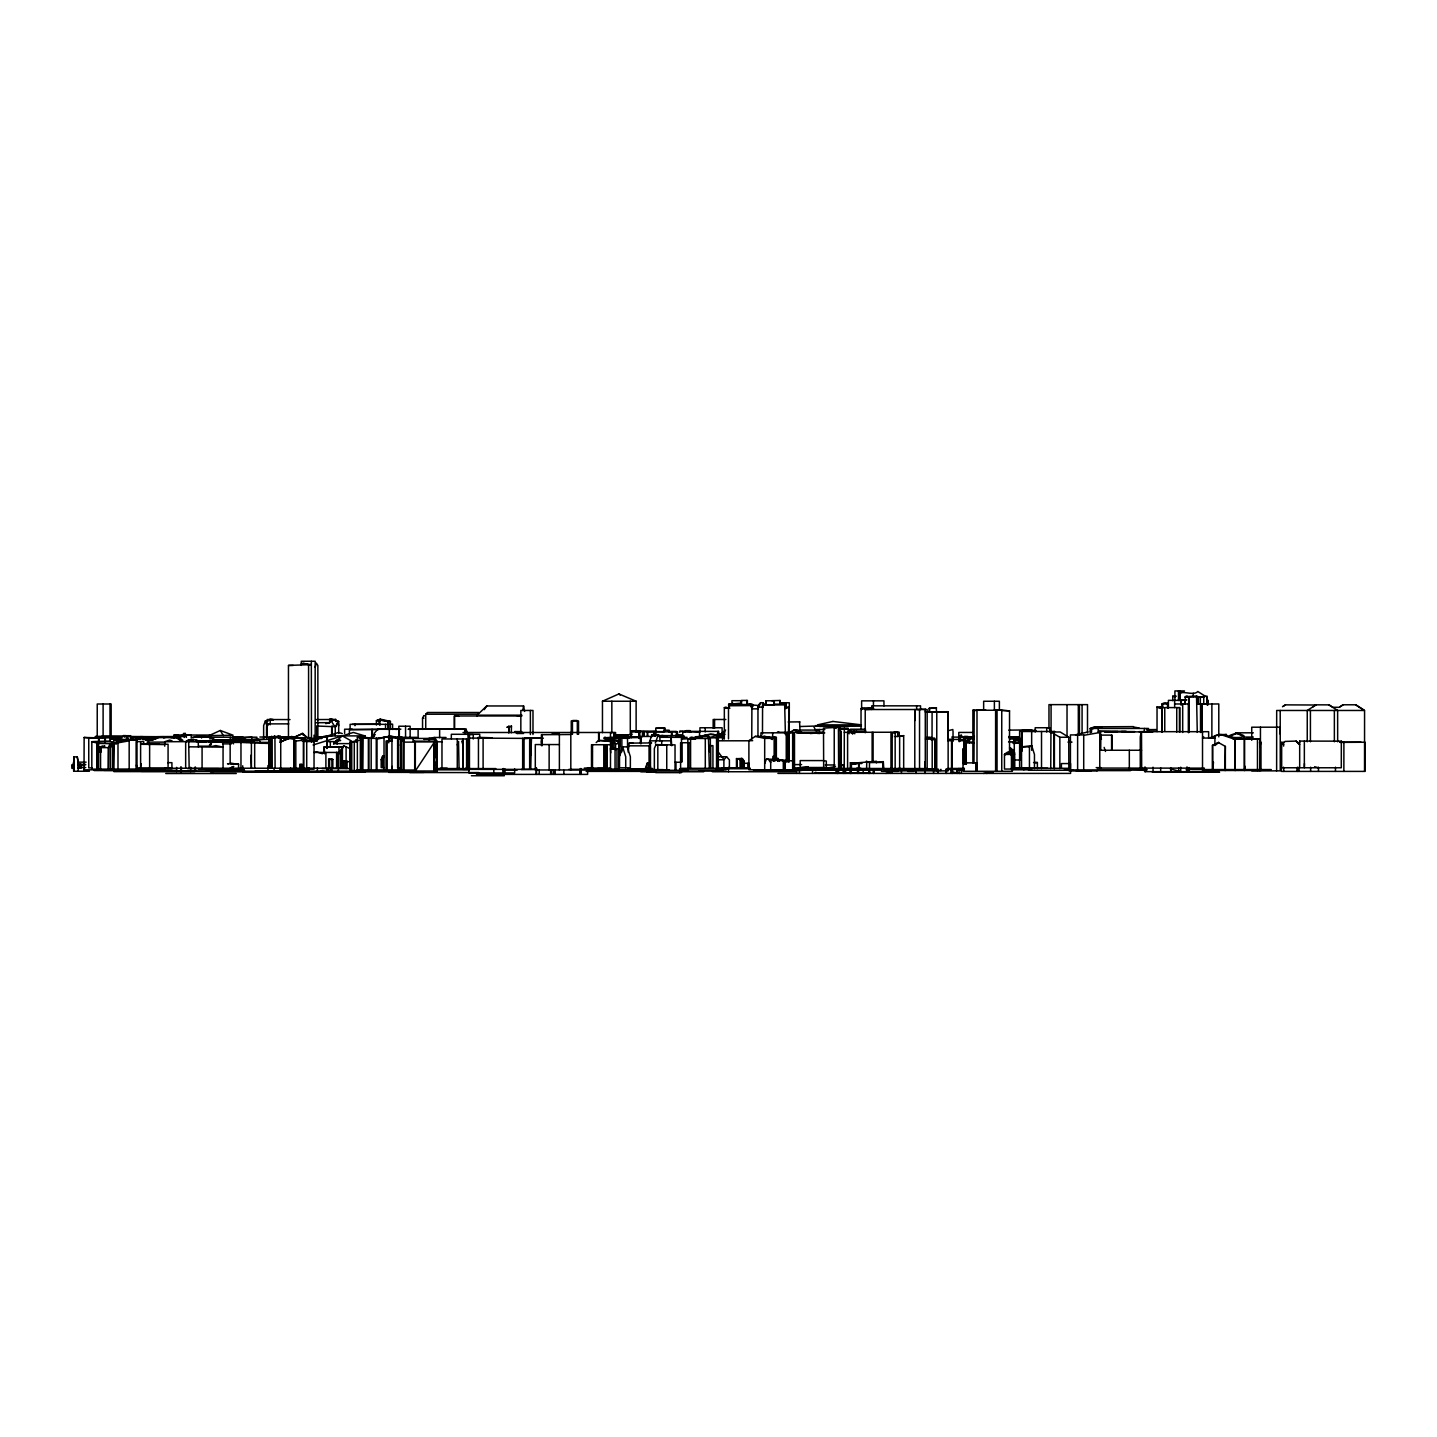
<?xml version="1.0" encoding="UTF-8"?>
<svg xmlns="http://www.w3.org/2000/svg" width="1437" height="1437" viewBox="0 0 1437 1437"><rect width="100%" height="100%" fill="white"/><g stroke="black" fill="none" stroke-linecap="round" stroke-linejoin="round"><path stroke-width="1.5" d="M372.309 737.935L372.309 729.583L372.309 738.492M433.776 771.004L433.776 741.923L433.776 771.004L434.513 741.923L436.758 741.492L436.758 771.004L436.058 762.041M436.722 771.004L436.758 741.492L433.776 741.492M722.11 733.93L722.11 727.769L699.945 727.769L699.945 732.134M964.928 763.891L964.946 759.76M1299.659 742.372L1299.677 741.079L1341.332 741.169L1341.296 767.771L1281.535 767.771L1281.588 744.923L1285.073 741.42L1296.138 741.079L1299.677 744.582M1019.677 742.3L1019.713 738.618L1021.294 738.618M1100.365 750.33L1100.562 735.115M316.858 735.708L316.912 726.026L331.678 726.601L331.642 735.708L323.325 736.588L326.917 736.588M1012.295 742.821L1014.235 742.821L1014.217 741.708L1008.523 741.923M1304.455 763.532L1304.347 767.771L1304.347 741.097M1014.594 740.773L1014.63 739.354L1014.666 742.767L1014.037 740.773M785.931 705.998L786.003 703.07L779.95 703.07M1021.958 731.325L1022.03 751.228M963.024 762.867L977.232 762.867L976.998 771.292L976.998 710.255L1001.751 710.237L1001.751 771.292M1181.07 703.968L1181.178 700.376L1178.484 700.088L1186.603 699.909L1181.07 700.34L1181.178 704.866M619.796 746.252L620.083 737.738M1018.815 739.121L1018.869 737.666L1013.336 737.666M1341.296 742.444L1341.332 741.169M1181.016 704.866L1181.178 700.376L1186.603 699.909M1018.653 738.043L1018.689 736.858L1009.78 736.858M1259.602 742.049L1259.872 746.557M78.766 765.364L77.275 756.886L73.79 756.886L73.628 771.238L89.399 771.238M269.455 719.542L273.371 719.578M620.155 695.077L618.934 693.927L602.462 701.238L602.462 732.619M180.721 767.376L180.721 771.615L180.99 767.322M315.17 667.271L316.338 663.068L317.864 665.493L317.864 739.337M751.91 708.872L752.359 704.507L740.971 704.543L741.061 703.124L728.649 704.256L728.649 708.19L724.338 707.651L724.338 739.067M392.265 766.406L391.942 770.609L391.942 737.81L401.39 737.81L401.39 770.609M1279.666 733.75L1280.205 727.194L1251.735 727.194L1251.735 740.306M1212.325 770.483L1212.325 745.354L1218.738 742.48L1214.912 745.534L1214.912 735.816C1225.527 731.092 1234.365 741.833 1244.586 738.313M1213.475 762.167L1212.756 770.483L1212.756 745.354L1218.738 742.48M1207.152 704.974L1208.194 700.25L1208.194 704.723M841.202 764.969L840.825 768.795L840.825 731.738L839.819 727.176L835.687 727.176L834.232 727.912L834.232 768.795M331.678 726.601L335.234 726.727L335.234 735.708M1245.107 766.316L1244.622 770.483L1244.622 738.852M112.463 769.154L112.463 743.486L116.541 743.522L116.577 740.917L118.535 740.917L118.535 742.803M1185.453 699.927L1184.932 703.968L1185.453 696.622L1196.536 696.029L1198.404 696.747L1198.404 703.879L1197.272 703.771L1198.404 703.879M141.167 763.64L140.61 767.897L140.61 741.6M325.786 723.619L329.648 722.649L330.456 718.716L338.701 721.374L338.701 733.517M541.408 742.3L542 737.917L524.056 738.402L524.056 769.388M316.122 722.721L329.648 722.649L330.097 719.578M758.682 707.112L758.916 705.531L746.863 704.543L746.863 700.43M543.402 738.205L531.385 737.917L530.756 769.388M1009.528 752.916L1010.283 748.048L1014.576 752.916L1014.522 768.041L1014.181 738.887L1009.008 736.355L1014.037 738.887L1014.037 743.36M959.215 741.726L960.275 735.295L961.443 735.295L961.73 737.109M961.137 737.109L961.443 735.295M757.964 707.112L760.55 702.711L763.227 702.711L762.472 707.112L757.964 707.112L757.964 736.085M1146.6 731.972L1141.176 731.972L1140.259 737.091L1140.259 768.148M1014.127 743.701L1021.851 741.564M522.745 710.453L523.589 705.962L486.748 705.962L477.102 715.177L521.847 715.177M94.752 737.917L95.578 736.355L126.995 736.283L127.893 739.66M231.052 741.761L208.563 742.031L209.91 740.917L212.371 742.031M650.476 766.586L647.512 762.76L646.596 767.484M400.366 745.39L401.39 741.187L403.204 741.187M1019.587 742.803L1015.869 742.821M973.981 762.867L974.196 710.255L972.885 710.255L972.885 762.867M125.971 740.163L126.995 736.283M184.187 737.432L185.301 733.445L183.541 733.445L182.697 736.445M336.258 726.565L337.21 723.224L338.324 723.045L338.701 725.775M763.281 705.028L762.58 707.489L763.281 705.028L784.674 704.884L785.536 707.489M1010.894 754.012L1012.995 749.665L1013.247 769.046L1004.463 769.046L1004.463 754.425L1010.894 754.012L1010.894 754.982M622.634 746.863L619.527 756.742L619.527 767.807L630.358 767.807L630.358 756.742L627.268 746.863L622.634 746.863L625.724 756.742L625.724 767.807M765.813 705.136L765.921 700.771L774.292 700.771L774.292 704.166L773.932 705.136L765.813 705.136L766.19 700.681M1011.45 769.046L1011.45 754.425L1012.995 749.665M414.107 729.242L408.108 729.277L466.091 729.188L464.726 733.211L464.726 729.152L409.707 729.152M398.839 729.152L377.715 729.277L374.339 733.211L374.339 736.57L371.411 736.57L375.165 734.594M663.427 731.882L664.163 730.212L669.193 730.212L669.193 731.882M861.032 728.793L861.032 708.549L873.445 707.579M457.271 744.995L458.511 741.492L459.086 769.154M649.273 742.408L652.021 734.666L658.29 734.666L661.415 736.534M655.29 743.109L658.29 734.666M268.252 720.961L265.432 720.817L263.636 725.577L263.636 738.456M628.167 752.126L629.19 743.127L632.837 742.929M649.057 768.813L649.057 745.857L650.476 743.109M764.682 763.586L766.37 759.167L776.645 759.311C779.375 764.233 775.477 753.186 779.734 761.143M381.182 759.706L382.583 756.203L384.146 756.203L382.745 759.706L381.182 759.706L381.182 767.556L384.146 767.556M198.557 746.18L209.479 746.18L211.311 741.636L196.294 741.438L217.436 741.294M728.649 707.92L729.529 705.747L750.797 705.603L751.91 707.92M116.81 743.558L110.074 743.558L108.404 747.617L108.404 769.154L108.583 747.617L98.596 747.617L99.387 751.928M723.529 734.972L724.895 731.667M743.342 764.25L744.258 761.305L744.258 768.274M700.555 737.774L690.173 737.432L690.173 738.438L710.345 738.492L708.441 736.534L696.388 736.66L695.598 738.923L693.281 739.085L694.933 739.085L694.933 737.432M666.121 744.851L656.008 744.617L654.356 748.443L654.356 770.322M1090.378 731.523L1091.689 728.595L1093.539 728.595M267.12 726.547L268.36 723.889L288.819 723.871M422.55 729.439L422.55 718.213L423.789 715.572L424.921 715.877M729.529 705.747L728.487 707.92L728.487 738.869M760.55 702.711L758.844 706.106M343.766 745.803L340.767 751.569L338.126 753.707L343.694 745.803L349.784 748.479M647.512 762.76L645.5 767.484L650.476 767.484M1168.281 708.351L1167.509 703.34C1159.408 700.053 1165.802 712.429 1157.036 706.914L1157.036 731.595M947.791 740.72L952.444 740.63M164.95 768.957L91.824 769.154L91.824 741.708L110.272 741.402L116.541 743.522M231.231 741.384L234.069 740.468L237.159 741.636M335.234 726.727L338.701 721.374L335.809 721.356M268.36 723.889L266.617 726.547L266.563 737.971M434.531 741.923L415.329 771.004L415.329 741.923L434.531 741.923L434.531 771.004L434.531 741.492M132.976 738.474L132.976 740.019L132.976 738.474L130.731 738.474L130.731 740.199L125.827 740.217M742.013 758.449L736.462 758.718L740.055 759.58L742.013 758.449L742.354 768.274M1012.223 749.665L1012.366 771.292L963.024 771.292L963.006 749.378L963.922 747.994L964.928 749.378L963.922 747.994M484.233 709.644L486.748 705.962M732.816 703.16L731.936 704.435L731.936 700.699L742.139 700.699M963.059 749.378L963.993 748.03M1340.146 742.39L1364.575 742.246M129.168 769.154L129.168 739.678L126.384 736.103L123.474 735.6L125.594 735.6L124.552 736.894L125.594 735.708L130.659 735.708L130.659 739.983M269.725 737.019L274.934 736.552L269.42 737.019M333.546 744.132L336.563 740.432L340.641 740.612M1187.106 696.029L1185.453 696.622M303.423 769.208L303.423 741.42L314.038 741.636L314.038 769.208L280.251 769.208M330.456 718.716L332.073 720.673L332.827 719.578M605.085 737.091C598.51 740.289 619.419 740.396 620.083 737.091L605.085 737.738L614.246 737.738L615.916 735.995M970.352 737.666L965.862 742.713L966.347 764.053M969.256 739.139L970.568 737.666L965.628 741.887L970.927 737.486M723.889 767.987L723.889 759.778L726.601 756.742L729.403 759.922L729.403 767.987L718.087 767.987M209.479 746.18L212.011 742.193L231.986 741.33L233.53 743.863M849.141 731.595L852.59 733.786L852.59 732.008L855.195 732.008L853.973 730.786L852.842 733.804M477.102 715.967L478.683 712.501L427.382 712.501L425.729 714.225L425.729 728.828M691.484 739.372L696.388 736.66M1188.686 732.493L1188.686 697.161L1203.811 696.676M372.219 736.57L373.315 734.594M371.59 736.57L373.44 735.295M852.59 732.008L853.973 730.786M274.934 736.552L269.725 737.109L280.089 736.175L280.52 737.54L289.232 737.45M280.089 736.175L278.473 737.756L277.97 736.121M799.601 722.272L800.032 732.152M1297.108 742.246L1299.066 744.258M683.796 737.073L681.497 739.139L693.137 738.438M691.287 737.432L692.4 737.432M1203.757 736.947L1202.518 738.061L1214.912 738.061M596.175 742.57L598.582 740.45L614.82 740.791M725.595 730.014L719.919 734.972L724.176 734.972L722.47 734.918M1283.546 742.246L1281.319 742.372L1281.409 771.4L1365.15 771.4L1365.15 742.246M333.797 742.911L342.365 735.888L351.688 741.151M616.976 769.19L616.976 748.731L611.767 748.731L611.767 740.666L618.431 741.151L617.192 741.151L618.844 743.719L615.575 743.719L611.767 740.666M613.85 748.731L614.838 747.958M510.871 726.781L511.482 726.116L511.285 732.798M390.415 729.439L390.415 721.41L380.356 719.165L376.404 720.709L376.404 725.02M731.936 704.166L740.971 704.435M793.116 769.765L748.893 769.765L748.893 740.666L755.305 736.373L764.771 736.373L774.148 738.367L764.682 738.367L755.305 736.373M764.771 736.373L763.568 737.181L776.357 737.181L776.357 758.916M198.306 746.809L198.306 741.654L196.707 739.821L188.642 739.714L185.66 741.654L164.734 741.743L164.734 746.162M1307.239 741.779L1307.257 710.471L1316.041 704.831L1328.956 704.866L1337.667 710.471M1364.539 770.861L1364.575 710.471L1355.666 704.795L1343.128 704.777L1339.212 707.309L1332.764 707.291M1283.115 706.339L1285.432 704.866L1315.771 705.01M1282.487 706.753L1285.432 704.866M1312.682 706.968L1316.041 704.831M1339.841 706.878L1343.128 704.777M968.071 741.887L966.347 742.821L973.927 742.821L967.819 741.905M509.434 727.356L506.83 727.284L511.482 726.116M1161.976 732.152L1161.976 703.968L1163.018 703.34M185.66 741.743L190.654 740.073L193.618 740.971M728.649 704.256L732.69 703.663M788.482 733.104L794.266 729.798L797.194 729.798L802.978 733.104M399.72 738.995L404.084 739.534L404.084 770.609L349.892 770.609L349.892 742.264L359.25 740.306M728.649 708.19L729.691 708.19L724.338 707.651M823.67 767.502L823.491 728.164L839.819 727.176M244.559 740.863L246.895 739.642L246.895 740.63L215.047 741.061M291.711 736.516L280.251 742.246L291.711 736.516L314.038 741.636M1031.712 745.677L1021.545 746.881L1029.449 746.863L1031.712 745.677L1034.46 754.443L1034.46 768.597M788.446 706.878L785.41 708.441L789.075 706.968L788.446 733.714M972.867 737.199L969.544 738.887L969.544 742.821M152.807 740.342L152.807 739.085L157.603 736.678L177.775 736.66L182.858 740.342L180.002 740.324L174.973 736.66M157.028 738.277L160.261 736.678L173.913 736.858M969.256 742.821L969.256 738.887L974.412 736.355M969.921 738.295L973.406 736.678M293.795 737.72L302.74 733.445L307.823 738.169M378.973 724.338L378.973 720.799L380.392 720.135L390.415 721.41M378.973 720.799L381.344 720.135M1068.751 741.726L1070.421 740.935M217.077 742.085L229.255 741.995M293.238 737.612L302.74 733.445M233.512 766.478L230.154 768.059L233.638 766.604M1232.964 738.834L1240.167 738.151L1235.245 738.025M220.328 730.481L208.94 735.618L233.135 735.241L220.328 730.481L223.328 735.618M698.651 736.534L710.65 734.217L719.56 736.409L713.201 734.217L705.01 734.882M615.916 737.019L614.246 737.738L614.246 735.995L623.622 735.995L623.622 737.576L641.477 737.576M1229.066 736.678L1236.718 733.355C1261.991 739.013 1211.409 738.852 1236.718 733.355L1243.885 736.552M80.903 764.268C73.664 766.693 84.262 760.838 80.903 768.059L77.778 768.059M98.596 747.617L102.566 745.965M1213.636 736.355L1210.583 737.612L1214.211 737.594M104.542 745.965L100.572 747.617L100.572 769.154M655.775 735.978L655.775 728.308L664.846 728.092L664.846 731.469M655.775 728.308L664.846 728.092M237.41 770.735L241.147 769.244M1214.912 735.816L1220.929 734.612L1235.173 739.39L1235.173 770.483L1235.173 739.193L1248.789 738.977L1246.562 738.852M1091.563 728.451L1095.784 726.835L1133.434 726.619M227.387 741.061L227.387 739.929L229.615 740.199L230.477 742.749M1179.651 697.663C1176.616 687.137 1193.051 697.107 1197.811 691.502L1205.14 696.155M113.343 769.154L113.81 743.504L113.81 769.154M289.879 738.295L284.346 740.36L284.346 737.612M1090.216 732.726L1090.216 728.451L1094.365 726.906L1102.089 726.888M610.761 752.826L610.491 748.731L612.827 747.887M958.784 740.738L964.963 740.666M112.804 743.665L122.899 740.827M164.734 741.743L169.656 740.073L172.045 740.845M113.343 743.665L129.168 740.827M253.846 739.839L264.174 739.229M377.015 770.609L377.015 738.636L389.589 736.193L396.45 737.792M1050.734 768.597L1050.95 731.99L1060.219 731.99L1068.751 737.253L1068.841 768.31M378.883 729.421L349.389 729.583L378.883 729.367M311.057 741.043L338.683 732.457L342.311 733.606M313.086 744.977L353.376 732.457L364.747 735.888M952.911 729.511L949.192 730.445A5.191 0.916 4.7 0 1 948.438 730.625A5.101 0.898 4.8 0 1 947.935 730.697M163.656 737.899L167.788 736.678L171.686 737.72M220.112 740.863L221.675 740.414M790.278 732.349L786.524 732.798M681.515 742.749L681.587 761.933L681.587 742.731M223.615 740.827L225.268 740.504M1218.792 736.876L1218.792 703.95L1200.344 704.112L1200.344 697.017L1207.044 696.101L1207.044 703.95L1198.404 703.771M786.991 733.427L791.068 732.349M773.357 760.891L778.333 759.652L793.116 760.999M895.502 769.244L899.813 768.166M931.715 737.468L927.853 737.486M892.179 768.795L892.179 732.762L897.694 732.152L897.694 736.624M973.981 710.722L976.998 710.255M234.752 737.253L243.015 737.253M854.746 733.804L854.746 731.864L856.775 731.379M1075.594 734.792L1088.078 731.936M212.317 746.378L215.801 745.587L223.058 747.15L189.163 746.827M192.774 738.007L197.444 736.031L208.275 736.912M313.338 740.863L317.164 740.001M625.724 735.151L632.046 734.253M895.161 736.624L903.675 735.654L903.675 768.795L792.99 768.795M900.712 736.301L903.675 735.654M1083.714 735.349L1100.562 732.385L1100.562 750.33M377.015 738.636L391.654 736.193L397.708 737.702M269.545 742.354L230.154 742.444L230.154 763.352L238.578 764.125L238.578 768.059M773.627 760.909L779.123 759.778L785.267 761.017L785.267 769.765L784.207 761.035L779.052 759.796M301.285 663.481L311.344 664.63L288.46 665.421L288.46 738.6M423.951 739.444L434.19 737.468L446.045 737.468M679.719 732.259L679.755 731.343L718.644 731.397L718.644 735.672M823.491 768.795L835.508 766.496M839.513 765.741L843.519 764.969L839.064 764.969M707.597 737.756L713.309 736.678L718.32 737.792L718.32 768.328L680.599 768.328L680.599 742.731L689.724 742.731M876.48 761.269L858.643 762.724L858.643 768.615M1178.484 690.928L1178.484 700.358L1179.975 700.088L1179.975 690.928M885.893 773.411L892.341 772.226M646.129 731.9L656.296 731.469L632.046 731.038M983.591 773.411L990.219 772.334M986.518 773.411L993.165 772.334M965.448 747.887L963.778 748.461M771.795 700.681L780.219 700.484L780.219 702.783M136.048 739.408L143.951 738.582L148.478 740.109L148.478 744.582M140.107 738.798L133.372 739.408M325.876 737.235L327.6 737.091L317.541 737.145L321.906 737.163M1225.258 734.666L1226.533 734.487L1218.253 734.666L1225.258 734.918L1224.36 734.666M795.038 768.49L808.169 766.693M1246.562 738.313L1259.872 739.103L1259.71 770.483M323.954 747.132L342.76 746.827L323.954 747.132L323.954 753.365M815.013 725.667L818.551 725.667M1031.658 750.33L1031.658 731.199L1021.545 731.199L1021.545 768.597M228.537 763.694L227.477 763.783L230.854 763.855A5.892 1.76 -2 0 0 234.626 763.891L238.578 764.125L230.154 763.352M747.204 704.507L752.701 704.507L752.701 706.699L752.377 705.531M225.789 742.157L244.003 741.348L236.692 742.103M289.232 737.145L278.473 737.756L278.473 736.121M316.176 719.578L336.024 719.47L332.073 720.673M222.501 742.193L231.986 741.33M317.577 740.073L311.416 740.63L314.811 740.63M816.252 733.139L818.228 733.121M104.829 746.162L100.572 747.707L101.291 752M270.192 737.127L272.168 737.594L271.737 736.175M130.731 740.199L137 739.678L122.396 740.271L125.324 740.271M92.507 741.654L110.272 741.402M524.056 738.402L533.63 737.971M346.101 746.863L346.101 768.579M362.411 770.609L362.699 737.127L362.699 770.609M810.181 733.517L823.078 732.601M1022.336 730.194L1031.91 729.888L1008.792 730.14M242.817 737.846L251.762 737.253M145.047 739.696L154.998 739.067M238.021 737.253L243.015 737.558L234.752 737.864L239.745 737.558L237.339 737.253M929.164 711.71L929.164 708.387L936.17 708.028L936.619 711.71M929.164 708.387L936.619 708.028M517.374 716.165L521.847 715.967L454.29 715.967L454.29 729.403M315.978 751.713L322.445 753.76M1034.46 762.652L1037.388 762.526L1037.388 768.597M174.128 738.007L174.128 734.954L182.176 736.229L182.176 735.115M167.698 736.768L101.524 736.301M865.218 732.726L865.218 709.519L871.738 709.249M1104.712 732.134L1152.959 731.774L1138.93 731.631M897.694 732.223L892.179 732.762L892.467 737.001M287.651 738.097L294.154 739.319L295.806 741.061L301.285 740.396L303.423 741.42M800.499 726.511L813.522 726.098L815.497 729.906L818.497 729.906M819.449 726.421L861.446 726.17M817.186 732.87L799.906 733.139L817.186 732.619M159.166 744.258L143.664 744.061M788.159 721.985L800.032 721.859M749.18 704.184L750.994 704.166M765.813 704.292L762.58 703.861L762.472 734.073M1235.173 739.193L1238.712 739.139M785.159 761.017L775.962 759.652L770.699 760.909L770.699 769.765M1014.235 759.939L1020.45 760.065M1200.344 697.017L1203.811 696.981M1146.87 729.745L1156.264 729.655L1146.546 729.655M250.667 740.109L254.852 740.055M1050.734 732.062L1054.794 731.487L1021.545 731.487M357.544 741.833L349.892 742.264M213.377 741.797L223.148 741.726M866.313 761.269L869.475 762.562L883.288 762.418M293.274 665.421L288.55 665.421M422.55 718.213L423.879 718.213M269.204 743.27L260.815 743.306L258.714 739.265L248.493 739.947L246.481 742.408L246.481 740.54L230.405 740.54M841.202 731.738L841.184 768.795M848.423 731.954L849.141 733.804M162.022 736.678L176.374 736.606L181.457 740.342M195.845 736.678L210.071 736.606L216.484 741.348M323.612 737.181L324.511 737.163M401.695 741.187L401.695 739.444L404.084 739.534M855.015 764.125L851.405 764.125L858.823 762.724L858.823 768.615M751.749 708.872L758.431 708.854M972.885 710.255L985.89 710.237M1133.524 727.032L1139.128 727.984M841.238 729.242L847.848 729.224L851.045 731.271M1117.681 731.523L1112.184 731.541M1121.543 731.523L1134.745 731.595M676.18 734.828L682.341 734.81M192.774 737.073L196.402 737.073M270.192 737.774L274.934 737.756L275.096 768.148M630.196 737.217L641.387 737.199L605.085 737.738L627.538 738.402L627.538 747.33M118.229 739.929L132.24 739.911M317.397 740.756L312.979 740.684M310.877 740.756L316.948 740.738M442.219 741.815L437.135 741.833L434.19 737.468M598.582 740.45L611.767 741.564M221.496 741.33L223.058 743.881L231.447 743.863M209.479 744.977L211.311 744.977M1172.736 700.717L1172.736 696.226L1176.292 696.226M1184.932 697.161L1188.686 697.161M1181.07 700.34L1182.723 700.394M602.462 701.238L636.124 701.238L636.124 732.044M780.075 702.783L789.308 702.783L789.182 761.826M762.58 703.861L763.478 705.459M773.789 704.166L785.931 704.166L785.931 708.441M1161.976 703.968L1168.281 703.968M1174.64 703.968L1188.794 703.968L1188.794 732.493M1157.036 706.914L1163.305 707.453M725.128 707.238L726.403 707.238M1160.216 706.914L1163.701 707.453M869.601 708.369L872.403 708.369M920.542 709.106L927.152 709.555L927.152 769.244M865.218 709.519L925.284 709.519M477.102 714.207L425.729 714.225M380.356 719.165L376.404 720.709L379.871 720.907M725.847 719.488L713.165 719.488L713.165 728.128M290.023 719.578L267.12 719.542L266.959 737.971M273.371 719.811L270.21 719.578L270.21 724.805M572.716 720.494L577.063 720.494M352.227 724.338L378.021 724.176M390.415 724.176L392.588 724.176L392.588 729.439M387.81 724.338L350.107 724.338L350.107 729.349M815.318 726.206L817.815 726.206M839.064 728.164L848.135 728.164L848.135 732.331M1090.216 728.451L1148.468 728.451L1148.468 731.433M392.588 729.062L396.989 729.439M352.227 729.206L344.629 729.206L344.629 733.445M381.039 729.152L400.887 729.152M845.441 729.224L847.848 729.224M865.523 729.224L850.327 729.224L849.788 731.038L865.954 731.02M824.838 729.529L816.539 729.529L816.539 733.121M1025.641 730.409L1036.077 730.409M632.478 730.732L638.693 730.732M686.114 730.625L690.083 730.625L690.083 732.259M668.061 731.433L676.468 731.433L676.468 736.57M1031.658 731.199L1019.623 731.325L1019.623 768.597M514.985 731.577L521.362 731.577L523.535 733.499L517.122 733.481L514.985 731.577L517.122 733.481L517.122 732.511M635.405 731.523L664.289 731.613L664.289 728.325M683.563 731.702L691.287 731.702M1126.159 731.271L1098.281 731.307L1111.591 731.541M777.92 732.295L823.796 732.223M844.309 732.331L899.239 732.223L899.239 736.624M1100.562 732.385L1098.281 732.385L1098.263 728.469L1095.784 726.835M463.019 732.493L615.575 732.493L615.575 736.822M973.154 732.439L958.802 732.439L958.802 738.923M817.851 732.762L799.08 733.139M1235.497 732.816L1253.333 732.816M552.221 733.355L559.298 733.355M789.182 733.068L784.368 732.798M796.799 733.139L824.748 732.906M716.794 734.253L725.02 734.253L722.613 736.067L722.613 740.396M468.031 734.576L473.276 734.576L473.276 739.013M570.812 734.523L541.408 734.702L541.408 745.677M613.815 735.061L628.167 735.061L615.449 735.061M662.385 735.618L678.515 735.618M365.106 735.888L326.953 735.888L326.953 748.515M676.216 735.888L683.347 735.834M899.239 735.762L900.406 735.762M360.741 736.067L364.747 736.067M676.055 736.013L684.246 736.013M718.698 736.067L723.386 736.067M180.02 736.445L186.451 736.445M652.416 736.462L640.507 736.462L640.507 742.839M658.685 736.462L667.055 736.462M968.035 736.498L964.389 736.445L964.389 740.791M140.251 736.66L143.053 736.66L145.173 739.821L152.627 740.289M972.113 736.804L964.73 736.66L964.748 750.042M234.86 737.055L233.099 737.055L233.854 738.456L233.854 737.199M259.863 737.019L290.508 737.145M316.014 737.145L327.6 737.091M641.71 737.037L623.065 737.037L623.065 735.995M680.312 737.001L684.246 737.001M951.725 737.109L964.928 737.109M966.634 737.109L973.837 737.109M1243.867 737.073L1253.333 737.073M84.029 771.238L84.136 737.468L98.596 737.864L98.56 742.121M195.827 737.253L256.9 737.199L256.9 740.289M357.364 770.609L357.364 737.307L364.369 737.828M386.876 737.343L416.91 737.343M659.906 740.845L659.906 737.289L687.12 737.361M1009.008 737.271L1013.283 738.007M1050.95 731.99L1059.841 737.271L1068.751 737.253M94.195 737.612L103.338 737.612M130.498 737.612L175.404 737.612M311.47 737.72L268.953 737.72L268.953 768.148M718.482 737.702L723.512 737.702M926.344 737.468L930.188 737.468M965.269 737.702L974.017 737.702M1008.702 737.684L1018.689 737.63L1018.743 739.265M122.127 737.828L88.753 737.828L88.753 767.897L92.399 767.897M702.388 737.774L695.885 737.432M963.778 738.007L971.538 738.007M1010.57 737.899L1014.414 737.899L1014.306 736.822M469.45 738.079L528.062 738.402M925.536 738.097L934.661 738.097M310.715 738.492L321.888 738.492M399.666 738.51L429.358 738.42L435.537 738.977L435.537 741.169M110.11 741.672L110.11 738.869L132.006 739.839M209.551 738.816L213.754 738.816M969.256 738.887L974.017 738.887M1009.726 738.887L1014.181 738.887M110.11 738.869L117.924 739.642M155.789 739.103L144.544 738.6L148.209 739.103M244.649 739.085L244.649 740.271L248.781 740.378L244.649 739.085L224.136 739.839M424.49 738.977L435.537 738.977M925.5 739.229L935.182 738.995L935.343 769.837L883.288 769.837M145.442 739.372L152.268 739.372M270.138 739.319L245.08 739.965M947.737 739.426L965.538 739.426M212.694 739.714L246.895 740.63M245.152 739.839L257.636 739.229M930.96 739.696L935.146 739.696M949.192 739.624L953.917 739.624M1014.648 739.588L1021.348 739.588M310.877 739.875L316.948 739.875M212.622 740.199L229.615 740.199M244.649 740.271L257.223 740.271M313.787 740.432L317.236 740.414M195.899 740.899L208.814 740.881M310.608 740.486L316.517 740.486M748.893 740.666L752.683 740.666M1014.666 740.486L1021.366 740.468M311.128 740.756L316.715 740.756M392.229 741.043L386.05 741.043L386.05 770.609M671.097 740.845L650.476 740.845L650.476 770.322L687.91 770.322M718.141 740.809L749.629 740.791M392.229 741.187L387.2 741.187L387.2 770.609M934.84 741.366L934.84 767.897M1296.138 741.079L1297.395 742.462M206.73 742.085L185.66 741.654L185.66 768.256M223.651 741.636L253.63 741.636M327.151 741.618L336.941 741.618M935.343 741.941L935.11 770.412L941.109 770.412L940.912 769.298M147.023 742.121L164.95 742.121M404.084 742.121L414.7 742.121M1067.942 742.121L1072.002 742.121M1339.697 742.228L1361.09 742.246M1014.037 742.3L1019.911 742.3L1019.911 760.299M629.19 743.127L651.662 742.929M1202.518 731.684L1202.518 770.483L1260.985 770.483L1260.985 743.27L1259.674 742.66M91.824 741.708L98.596 743.432L109.841 743.647M348.832 743.612L334.031 743.612L339.904 739.947M1283.672 744.258L1281.409 743.917L1281.319 742.372M168.075 767.897L168.075 744.258L140.61 744.258L164.734 744.564M559.388 744.564L535.3 744.564L535.3 769.963L619.131 769.963M610.491 744.725L591.505 744.725L591.505 768.077M1225.348 770.483L1225.348 746.378L1224.899 770.483M1009.528 747.976L1010.696 747.976L1010.696 752.036M965.413 748.461L963.526 748.461L963.526 764.125M610.491 748.731L616.976 748.731M1141.571 750.258L1099.772 750.258L1099.772 768.077L1204.44 768.148M313.823 752.431L341.88 752.431L341.88 768.202M337.408 753.473L340.874 753.473M717.243 756.742L726.601 756.742M328.66 759.203L332.827 759.454L332.827 767.699L328.66 767.699L328.66 759.203L332.827 759.454M718.266 759.778L723.889 759.778M777.525 760.568L777.974 761.215M777.974 760.568L779.734 760.568M340.767 760.82L346.928 760.82L346.928 767.825L340.767 767.825M345.742 761.682L349.784 761.682M875.959 762.418L883.288 761.628L883.719 768.615M77.724 762.149L86.13 762.149M675.031 762.257L681.605 762.257M1033.562 762.526L1037.388 762.526M167.734 762.652L171.919 762.652L171.919 767.897L136.12 767.897L136.12 741.6L143.718 741.6L143.718 744.42M850.201 773.411L850.363 762.742L861.733 763.065M743.953 763.298L749.054 763.298L749.054 767.825L743.953 767.825M73.592 764.376L72.64 764.376L72.64 768.382L73.592 768.382M85.484 764.376L81.891 764.376L78.209 768.023L78.209 771.238M299.956 764.376L302.237 764.376L302.237 769.208L301.285 764.376L301.285 769.208L299.956 764.376L299.956 769.208M793.871 764.592L801.595 764.592M71.85 764.807L71.976 768.436M78.478 764.771L85.735 764.771M825.197 764.969L834.987 764.969M78.909 765.149L81.298 765.149M78.478 767.556L85.735 767.556M1096.162 767.645C1100.185 767.627 1104.209 767.645 1097.257 767.807M269.114 767.807L270.479 767.807M401.174 767.825L397.618 767.825L397.618 737.001L401.174 737.001L401.174 770.609M466.127 767.897L469.45 767.897M592.547 767.987L587.338 768.094M1012.295 767.969L1020.45 767.789M164.734 768.256L345.006 768.202M440.333 768.148L447.141 768.148M584.302 768.077L610.491 768.077M721.643 768.202L750.383 768.238M800.499 768.22L830.46 768.22M856.56 768.256L860.835 768.256M963.006 768.005L963.922 768.005M1011.271 768.256L1047.699 768.256M321.942 768.561L350.951 768.579M435.537 768.561L495.819 768.597M597.63 768.49L604.761 768.49M645.608 768.49L652.524 768.49M792.973 768.382L927.152 768.561M947.791 768.454L963.526 768.454M1011.54 768.328L1070.529 768.31L1070.529 763.568L1061.404 763.568L1061.404 768.31M136.82 768.759L172.045 768.759M187.582 768.651L218.478 768.651M628.167 768.813L652.452 768.813M716.039 768.741L749.629 768.741M958.12 768.633L964.425 768.633M1012.007 768.597L1018.689 768.597M1188.309 768.759L1203.757 768.759M198.647 769.011L244.003 769.011M596.175 769.19L618.844 769.19L618.718 738.636M722.434 769.1L727.23 769.1M918.89 769.19L934.661 769.19M947.737 769.154L964.011 769.154M463.019 769.352L537.133 769.388L521.128 769.496M568.944 769.352L604.115 769.352M872.385 769.244L935.182 769.244M947.504 769.478L964.263 769.478M603.702 769.657L663.247 769.621M795.272 769.603L856.38 769.531M958.856 769.765L964.389 769.765M1147.031 769.747L1129.231 769.37M1186.064 769.747L1190.159 769.747L1188.668 768.723M1191.542 769.567L1271.278 769.567M84.136 769.819L114.439 769.819M217.077 769.837L244.11 769.837M356.897 770.034L414.7 770.034M436.112 769.837L468.929 769.837M505.573 770.07L517.212 770.07M643.111 769.855L669.355 769.855M681.928 769.927L723.278 770.034M794.41 770.088L867.75 770.088M1011.899 769.801L1031.73 769.837M1064.296 769.909L1146.708 769.909M104.093 770.358L177.128 770.358M620.335 770.286L648.356 770.286M859.865 770.178L881.851 770.178M1029.772 770.25L1073.403 770.25M1218.63 770.16L1246.238 770.16M94.195 770.555L114.816 770.555M224.136 770.753L238.793 770.753M753.563 770.519L801.379 770.519M1096.808 770.627L1130.596 770.627M205.85 770.735L244.524 770.735M255.283 770.986L309.027 770.986M366.884 771.004L437.135 771.004L437.135 741.169L413.084 741.169L413.084 738.51M892.179 770.843L948.133 770.861L948.133 711.836L925.141 711.836L947.971 711.71L947.971 740.253M1069.038 770.968L1097.096 770.968M1251.735 770.861L1280.259 770.861L1280.205 710.471M171.129 771.274L367.154 771.094M698.651 771.13L726.242 771.04M1076.385 771.112L1091.294 771.112M141.167 771.364L213.754 771.364M300.746 771.471L307.769 771.471M586.17 771.382L655.344 771.382M681.389 771.382L682.97 771.382M881.456 771.364L898.52 771.364M907.735 771.382L913.716 771.382M113.936 771.615L194.767 771.615L194.767 767.376M210.503 771.867L408.934 771.867M640.794 771.741L656.062 771.741M679.845 771.741L703.735 771.741M712.375 771.741L795.415 771.741M365.339 772.01L242.727 772.19L242.727 765.795M646.632 772.082L678.372 772.082M1152.223 771.992L1218.792 771.992M388.673 772.37L423.771 772.37M1153.175 772.226L1219.582 772.226M409.779 772.549L478.79 772.567M655.667 772.621L681.389 772.621L681.389 768.975M815.013 772.89L870.642 772.89M165.74 773.519L236.279 773.519M777.902 773.411L1070.583 773.411L1070.583 769.029M476.491 774.399L587.625 774.399L587.625 770.34M471.372 775.746L504.351 775.746M799.223 730.068L819.324 730.086M187.151 735.043L210.305 735.061M172.476 737.684L180.757 737.702M152.807 739.085L155.412 739.085M255.445 739.875L237.195 739.839M112.463 743.486L113.81 743.504M628.167 745.821L649.057 745.857M1004.463 754.425L1011.45 754.425M237.644 770.735L242.17 770.753M873.696 708.531L861.032 708.513L865.182 708.585M253.846 740.486L257.834 740.504M377.715 729.277L395.139 729.277M660.93 735.439L663.014 735.439M1251.196 739.067L1259.872 739.103M618.934 693.927L636.124 701.238M718.32 737.792L710.345 737.864L710.345 745.641M286.574 737.612L281.041 737.486L281.041 742.085M113.9 742.624L113.9 739.552L118.535 740.917M1178.484 700.358L1181.178 700.376L1168.407 700.358L1168.407 707.597M728.487 708.19L729.691 708.19M380.392 720.135L388.78 721.464L388.78 729.439M742.354 759.257L744.258 761.305M718.195 752.018L723.224 758.538M854.746 731.864L853.758 730.786M632.046 731.9L639.716 732.008M1009.977 738.295L1020.072 738.492M1019.534 738.492L1015.797 738.42M365.321 737.882L362.699 737.81L380.033 738.636M777.345 732.152L778.926 732.205M478.18 737.361L492.298 737.792M270.731 737.001L274.934 737.756L274.934 736.121M357.364 737.307L362.896 738.223M242.727 742.354L267.947 743.414M355.622 739.893L356.627 739.947M1160.216 707.453L1163.485 707.669M774.579 759.167L776.645 759.311M684.946 731.684L679.755 731.343M766.37 759.167L768.418 759.311L770.699 762.598M283.035 737.486L286.574 737.756M861.733 763.532L851.422 763.37L856.829 763.801M458.69 716.344L454.595 715.967L454.595 728.972M84.136 737.468L90.765 738.079M850.363 762.742L851.422 762.849L851.422 768.867M269.455 719.488L272.599 719.542M1200.344 704.112L1198.171 703.879L1198.171 696.676M305.416 737.989L293.022 737.612M355.855 771.058L364.747 772.01M362.411 737.145L368.86 737.81L368.86 770.609M240.608 737.253L243.015 737.558M1009.528 710.848L1000.08 710.237L1009.528 710.848L1009.528 752.449M154.064 738.456L155.843 738.69M1144.086 731.397L1144.571 728.451M174.128 734.954L182.176 736.229M320.469 770.897L326.953 772.01M953.198 772.19L959.826 773.411M698.131 732.259L684.677 731.361L684.677 732.259M656.008 744.617L661.703 745.031L661.703 740.845M226.292 740.468L227.818 740.791M1314.604 766.729L1318.447 767.771M1170.077 768.759L1180.729 771.651L1180.729 767.196M279.101 737.145L280.52 737.54M303.153 663.104L309.296 664.846M815.39 772.28L819.359 773.411M1172.736 696.226L1175.179 696.981M387.307 737.073L390.092 737.989M626.586 736.894L629.657 737.917M117.744 738.582L120.672 739.57M627.538 738.402L624.7 737.217M300.836 738.205L307.536 740.756M269.114 762.957L270.479 763.532M816.719 732.924L818.228 733.606M270.928 737.019L272.168 737.594M228.699 740.558L229.615 740.989M176.104 735.115L180.146 737.037M401.641 737.073L403.51 737.989M1218.307 742.48L1225.348 746.378M616.958 740.863L618.126 740.666M652.021 734.666L653.727 735.69M972.202 741.708L973.567 742.534M113.9 739.552L116.541 741.205M794.266 729.798L799.565 733.104M768.579 737.181L772.298 739.498M1206.721 697.143L1207.547 704.974M77.903 764.376L79.718 765.544M1355.666 704.795L1364.449 710.471L1276.685 710.471L1276.631 770.861M1328.956 704.866L1331.991 706.842M680.94 735.888L683.743 737.774M615.054 748.731L613.204 748.731L613.204 742.911M211.67 740.917L212.999 742.031M302.004 733.445L307.123 737.612M1196.536 696.029L1197.272 732.385M330.097 719.272L334.372 725.883M1012.546 749.288L1014.522 752.916M736.66 758.449L737.145 759.472M503.327 768.957L505.016 772.944L505.016 768.957M708.441 736.534L709.357 768.328M750.797 705.603L751.749 707.92M461.708 741.169L463.091 744.995M875.959 761.628L876.354 762.76M466.091 729.188L467.474 733.211M77.275 756.886L78.442 764.7M1101.443 739.211L1100.095 735.115L1112.058 735.115L1112.058 750.33M1104.155 747.402L1105.502 751.479M759.49 705.872L759.005 704.256L759.419 705.872M835.687 727.176L836.065 728.451M784.674 704.884L785.41 734.63M185.301 733.445L186.433 737.432M265.432 720.817L266.707 725.577L266.707 737.594M188.642 739.714L189.163 768.256M648.464 762.76L649.38 767.484M209.91 740.917L210.161 742.031M502.609 768.831L503.489 772.944L503.489 768.526M523.589 705.962L524.613 711.423M372.812 735.295L373.027 736.57M336.563 740.432L337.102 744.132M136.425 765.005L137 769.154L137 738.834M786.003 703.07L786.201 708.441M763.227 702.711L763.478 704.92L763.478 703.861M1179.975 700.088L1179.4 693.299L1184.483 690.963L1174.909 690.928L1174.909 700.358M924.745 762.005L925.284 768.561L925.284 709.106M580.782 770.34L581.105 774.399L581.105 768.544M434.692 744.15L435.716 757.568M313.985 735.205L314.326 739.588M110.074 743.558L110.38 747.617M1167.509 703.34L1167.562 708.351M741.061 703.124L741.151 704.435M579.973 770.358L580.261 774.399L580.261 768.544M1260.896 741.941L1260.985 743.27M112.463 747.563L112.14 742.21L110.38 747.563L110.38 769.154M250.774 755.269L251.403 768.059L251.403 742.462M709.555 751.82L709.249 745.641L712.932 745.641L712.932 768.328M73.79 756.886L73.952 771.238M915.135 720.458L914.794 709.519L914.794 768.561M788.212 737.504L788.931 761.826M1014.217 741.708L1014.235 742.821M531.043 754.802L531.385 737.917M1019.713 738.618L1019.785 742.3M1161.976 707.794L1162.246 732.152M1343.9 742.228L1343.864 771.4M1337.631 710.471L1337.667 741.779M1335.494 767.178L1335.458 771.4M1334.362 710.471L1334.362 741.779M1318.465 767.178L1318.483 771.4M1310.652 767.178L1310.616 771.4M1310.418 710.471L1310.418 741.779M1299.677 741.079L1299.677 767.771M1299.066 767.178L1298.994 771.4M1283.618 743.917L1283.618 746.108M1283.618 767.178L1283.834 771.4M1260.447 727.194L1260.447 744.671M1257.465 770.483L1257.465 738.852L1244.244 738.852L1244.244 770.483M1211.876 703.95L1211.876 736.876M1208.643 738.133L1208.643 731.684L1141.499 731.684L1141.679 768.148M1203.739 696.101L1203.739 704.112M1202.23 703.95L1202.23 732.493M1202.015 703.95L1202.015 732.493M1200.524 703.771L1200.524 732.493M1193.267 693.227L1193.267 696.622M1189.189 696.622L1189.189 732.098M1189.189 767.556L1189.189 771.992M1188.399 703.968L1188.399 732.493M1187.249 767.196L1187.249 771.651L1144.588 771.651L1144.588 767.196M1186.746 767.196L1186.746 771.651M1182.687 703.968L1182.687 732.493M1179.831 732.026L1179.831 707.597L1164.76 707.597L1164.76 731.325M1179.436 707.597L1179.436 732.026M1179.4 690.963L1179.4 699.855M1178.717 767.897L1178.627 771.651M1176.741 707.597L1176.741 732.026M1174.64 700.358L1174.64 707.597M1160.683 767.897L1160.683 771.651M1153.031 767.196L1153.049 771.651M1145.415 767.196L1145.415 771.651M1129.32 750.258L1129.32 768.077M1111.591 735.115L1111.591 750.33M1100.095 731.541L1100.095 750.33M1091.545 728.469L1091.545 732.385M1087.504 732.906L1087.504 704.633L1048.974 704.633L1048.974 728.559M1083.714 769.909L1083.714 734.918L1070.421 734.918L1070.421 769.909M1082.079 704.633L1082.079 732.906M1079.438 704.633L1079.438 735.079M1078.325 704.633L1078.325 735.079M1077.624 734.918L1077.624 769.909M1067.026 704.633L1067.026 737.253M1059.841 737.271L1059.841 768.597M1054.399 733.966L1054.399 768.597M1054.093 733.876L1054.093 768.597M1051.076 704.633L1051.076 732.906M1049.728 732.026L1049.728 727.733L1035.179 727.733L1035.179 732.026M1046.711 727.733L1046.711 732.026M1041.52 731.487L1041.52 768.597M1029.449 746.863L1029.449 768.597M1028.371 769.837L1028.371 768.202L1023.88 768.202L1023.88 769.837M1004.966 754.012L1004.966 754.982M997.044 710.255L997.044 771.292M995.607 710.255L995.607 771.292M994.386 701.256L994.386 710.237L999.38 710.219L999.38 701.256L983.644 701.256L983.644 710.237M977.232 762.867L977.232 771.292M975.777 762.867L975.777 771.292M965.862 741.887L965.862 764.053M965.628 738.007L965.61 764.215M964.928 740.702L964.928 763.873M963.976 764.215L963.904 738.007L963.76 764.52M961.371 768.939L961.371 773.411M959.826 737.109L959.826 741.258M959.072 769.064L959.072 773.411M957.276 769.064L957.276 773.411M956.916 769.064L956.916 773.411M953.036 730.768L953.036 741.456M952.569 769.064L952.569 773.411M952.102 739.426L952.21 773.411M951.545 739.426L951.545 769.154M950.899 769.064L950.899 773.411M946.444 769.064L946.444 773.411M946.067 769.064L946.067 773.411M938.056 768.939L938.056 773.411M936.78 711.836L936.726 770.861M933.565 769.693L933.565 773.411M932.2 739.229L932.2 769.244M932.092 711.836L932.038 740.253M929.631 708.387L929.631 711.71M925.141 769.693L925.141 773.411M924.763 769.963L924.763 773.411M919.536 709.519L919.536 768.561M916.626 705.836L916.626 709.519L920.542 709.519L920.542 705.836L871.738 705.836L871.738 709.519M916.07 769.963L916.07 773.411M901.448 769.029L901.448 773.411M899.634 735.654L899.634 768.795M895.161 732.762L895.161 768.795M890.976 732.331L890.976 768.795M883.953 705.926L883.953 700.843L861.625 700.843L861.625 709.609M883.288 761.628L883.288 768.615M882.821 762.418L882.821 768.615M873.912 768.939L873.912 773.411M873.57 768.939L873.57 773.411M873.445 700.843L873.445 705.89M873.409 768.939L873.409 773.411M873.103 732.331L873.103 762.364M872.133 732.331L872.133 762.364M869.654 768.939L869.654 773.411M869.475 762.562L869.475 768.615M869.331 768.939L869.331 773.411M869.062 768.939L869.062 773.411M868.756 768.939L868.756 773.411M866.762 761.394L866.601 768.615M863.188 768.939L863.188 773.411M858.607 768.939L858.607 773.411M857.494 768.939L857.494 773.411M851.081 768.939L851.081 773.411M850.758 768.939L850.758 773.411M850.506 768.939L850.506 773.411M847.596 732.331L847.596 768.795M845.621 768.939L845.621 773.411M844.309 728.164L844.237 773.411M844.058 768.939L844.058 773.411M843.357 764.969L843.519 768.795M843.016 768.939L843.196 773.411M840.106 728.236L840.106 768.795M838.436 727.912L838.651 773.411M837.088 768.939L837.088 773.411M835.993 768.939L835.993 773.411M819.431 729.529L819.431 733.606M812.552 768.939L812.552 773.411M799.403 768.939L799.403 773.411M796.619 768.939L796.619 773.411M794.499 770.681L794.499 732.798L760.945 732.834L760.945 737.289M793.709 732.798L793.709 770.681M793.44 732.798L793.529 770.681M793.098 732.798L793.116 770.681M792.649 732.798L792.649 770.681M788.392 732.798L788.392 761.826M787.207 761.772L786.991 732.798L786.919 761.772M786.255 732.798L786.255 761.772M785.536 704.166L785.536 708.441M783.309 761.053L783.309 769.765M779.896 700.484L779.896 704.166M775.046 737.181L775.046 758.916M774.812 759.185L774.812 756.401L772.855 756.401L772.855 760.047M774.148 737.181L774.148 757.784M773.932 700.771L773.932 705.136M772.657 732.798L772.657 737.289M764.682 738.367L764.682 769.765M751.91 704.543L751.749 739.229M747.851 763.298L747.851 767.825M747.384 704.184L747.384 700.43L741.51 700.43L741.51 704.543M743.971 762.778L743.971 768.274M743.324 759.275L743.324 768.274M741.743 758.844L741.743 768.274M741.564 758.485L741.564 768.274L726.152 768.238M741.151 700.699L741.151 704.543M740.055 759.58L740.055 768.274M737.091 759.544L737.091 768.274M736.462 758.718L736.462 768.274M728.487 767.358L728.487 771.741M718.338 731.397L718.338 737.253M717.907 731.397L717.907 737.253M717.027 737.594L717.027 768.328M716.758 737.594L716.758 768.328M716.56 737.558L716.56 768.328M714.584 719.488L714.584 728.128M710.722 745.641L710.722 768.328M705.244 727.769L705.244 731.882M705.298 738.654L705.298 768.328M699.55 731.397L699.55 735.672M690.586 768.328L690.586 738.438L687.856 739.516L687.856 768.328M688.988 742.731L688.988 768.328M682.755 731.397L682.755 737.648M681.497 737.361L681.497 762.257M680.06 768.975L680.06 772.621M679.611 768.975L679.611 772.621M677.528 736.247L677.528 731.882L655.344 731.81L655.344 735.995M675.965 762.257L675.965 770.322M675.031 770.322L675.031 744.851L657.823 744.851L657.823 770.322M671.923 731.81L671.923 735.618M671.744 745.749L671.097 737.289L671.097 745.12M671.474 731.81L671.474 735.618M666.75 744.851L666.75 770.322M654.374 731.613L654.374 735.942M654.033 731.613L654.033 735.942M647.674 731.613L647.674 735.942M647.351 731.613L647.351 735.942M644.135 731.613L644.135 735.942M643.794 731.613L643.794 735.942M643.453 731.613L643.453 736.301M642.788 732.008L642.788 736.301M642.465 732.008L642.465 736.301M641.225 737.181L641.225 743.683M640.794 737.181L640.597 743.683M639.699 738.438L639.716 731.038L631.436 731.038L631.436 737.648M639.375 732.008L639.375 738.438M639.106 731.038L639.106 738.438M630.286 701.238L630.286 735.061M621.862 738.402L621.862 751.802M620.083 737.091L620.083 754.766M617.91 735.995L617.91 737.217M615.575 743.719L615.575 750.096M615.054 742.911L615.054 769.19M613.976 732.493L613.976 736.822M611.839 701.238L611.839 732.942M610.491 732.493L610.491 736.822M610.491 741.582L610.491 769.19M607.24 744.725L607.24 768.077M606.917 744.725L606.917 768.077M606.612 744.725L606.612 768.077M605.444 744.725L605.444 768.077M604.833 744.725L604.833 768.077M603.791 744.725L603.791 768.077M598.995 732.493L598.995 741.169M598.6 732.493L598.6 741.169M592.547 744.725L592.493 768.077M578.536 734.361L578.536 720.925L571.243 720.925L571.243 734.361M577.333 720.925L577.333 734.361M572.447 720.925L572.447 734.361M570.812 732.493L570.812 769.819M563.843 770.322L563.843 774.399M559.388 734.523L559.388 769.963M555.185 770.268L555.185 774.399M553.676 770.34L553.676 774.399M551.682 769.927L551.682 774.399M550.622 769.927L550.622 774.399M549.132 744.564L549.132 769.963M542.27 734.523L542.27 745.677M539.234 770.16L539.234 774.399M536.558 768.041L536.558 774.399M536.127 768.041L536.127 774.399M532.983 734.523L532.983 710.453L520.841 710.453L520.841 732.295M530.379 710.453L530.379 734.523M529.66 737.971L529.66 769.388M522.655 738.241L522.655 769.388M514.68 768.957L514.68 772.944L468.893 772.944L468.893 768.759M508.949 726.116L508.949 732.708M508.752 726.242L508.752 732.798M493.825 768.759L493.825 772.944M483.101 738.241L483.101 769.388M479.724 738.528L479.724 734.289L451.326 734.289L451.326 738.762M478.449 738.169L478.449 769.388M469.45 734.576L469.45 769.388M468.031 734.289L468.031 767.897M463.271 738.959L463.091 769.154M462.822 738.959L462.822 769.154M457.271 738.959L457.271 769.154M439.632 729.152L439.632 737.72M429.358 738.42L429.358 741.169M418.113 729.152L418.113 737.935M414.7 741.169L414.7 771.004M410.138 737.612L410.138 726.224L398.839 726.224L398.839 737.127M405.557 726.224L405.557 736.876M403.312 739.534L403.204 770.609M400.6 737.001L400.6 770.609M399.342 729.152L399.342 737.72M398.57 737.81L398.57 770.609M397.78 737.001L398.031 767.825M391.511 736.57L391.511 741.187M389.732 736.247L389.732 741.187M389.301 729.152L389.301 737.648M388.78 736.462L388.78 742.857M387.81 721.446L387.81 729.439M385.529 724.338L385.529 729.367M384.02 737.163L384.02 770.609M382.583 756.203L382.745 767.556M379.871 720.835L379.871 725.308M376.26 737.882L376.26 770.609M371.949 729.439L371.949 737.846M371.177 737.882L371.177 770.609M368.375 737.81L368.375 770.609M361.01 737.864L361.01 770.609M360.346 737.846L360.346 770.609M355.011 724.176L355.011 725.703M354.274 741.384L354.274 770.609M351.76 741.708L351.76 770.609M350.323 742.031L350.323 770.609M349.389 729.206L349.389 733.948M346.407 760.82L346.407 767.825M344.215 760.82L344.215 767.825M343.227 760.82L343.227 767.825M342.419 748.264L342.419 760.442M341.467 752.431L341.467 768.202M340.335 752.431L340.335 768.202M338.97 747.222L338.97 750.815M338.467 752.431L338.378 772.064M336.869 752.431L336.869 768.202M336.599 752.431L336.599 768.202M335.234 719.47L335.234 720.673M332.181 725.865L332.019 735.708M331.893 759.203L331.893 767.699M331.785 768.561L331.785 772.19M330.33 741.618L330.33 745.731M330.402 768.561L330.402 772.19M329.648 719.578L329.648 722.649M329.594 759.454L329.594 767.699M327.959 768.561L327.959 772.19M327.151 735.888L327.151 748.192M326.702 768.561L326.702 772.19M325.894 752.431L325.894 768.202M324.475 753.635L324.277 747.132L324.277 753.563M317.397 767.789L317.397 772.19M317.056 726.026L317.056 737.899M315.17 739.57L315.17 661.254L301.285 661.254L301.285 665.421M311.344 661.254L311.47 742.067M309.745 737.612L309.745 740.217M308.973 767.789L308.973 772.19M308.578 664.63L308.578 738.6M306.71 741.708L306.71 769.208M304.608 737.612L304.608 739.516M303.692 741.133L303.692 769.208M303.333 733.984L303.333 735.403M295.806 741.061L295.806 769.208M290.597 768.077L290.597 772.19M280.736 737.72L280.736 769.208M280.251 737.72L280.251 742.067M280.161 768.077L280.161 772.19M274.467 736.121L274.431 737.127M274.09 768.436L274.09 772.19M272.168 737.019L272.222 768.148M269.114 737.72L269.114 768.148M267.947 765.562L267.983 772.19M254.672 742.462L254.672 768.059M251.762 737.199L251.762 740.289M240.967 742.444L240.967 768.059M235.183 737.253L235.183 741.474M232.686 737.253L232.686 741.474M232.471 737.325L232.471 738.456M230.279 737.253L230.405 742.085M223.058 743.881L223.058 768.256M214.903 741.294L213.951 741.294M202.078 747.204L202.078 768.256M201.575 736.93L201.575 738.007M195.396 767.035L195.396 771.364M191.229 738.241L191.229 735.115L175.045 734.918M190.672 767.268L190.672 771.615M181.421 767.268L181.421 771.615M180.721 767.268L180.721 771.615M176.625 767.376L176.625 771.615M149.628 744.258L149.628 767.897M143.053 736.66L143.053 739.821M117.996 743.665L117.996 769.154M111.152 737.558L111.152 704.004L97.231 704.004L97.231 737.558M110.002 704.004L110.002 737.558M105.35 737.828L105.35 742.121M104.775 737.828L104.775 742.121M103.105 704.004L103.105 737.558M98.919 737.828L98.919 742.121M98.596 743.432L98.596 769.154M97.572 743.127L97.572 769.154M96.89 743.091L96.89 769.154M80.688 763.981L80.688 768.059M79.071 764.286L79.071 768.059M77.778 764.825L77.993 768.059M73.521 762.149L73.521 768.005M820.976 726.278A109.446 5.55 1.5 0 1 817.276 726.224M1011.63 752.054L1010.894 753.832L1004.966 753.832L1007.786 752.054L1011.63 752.054M294.226 739.337L294.136 769.208L294.226 739.337M832.921 721.446L817.545 724.859L861.446 724.859L832.921 721.446M466.594 738.959L441.967 738.959L441.967 769.154L466.594 769.154L466.594 738.959M823.67 760.586L800.193 760.586L800.193 767.502L826.311 767.502L826.311 761.089L823.67 760.586M388.78 721.41L385.278 721.212L388.78 721.464M1014.522 754.479L1012.474 751.048L1014.396 754.479M1297.395 771.4L1297.395 767.178L1297.288 771.4M1170.778 771.651L1170.778 767.897L1170.688 771.651M837.609 773.411L837.609 768.939L837.448 773.411M270.641 768.148L270.641 737.72L270.479 768.148"/></g></svg>
